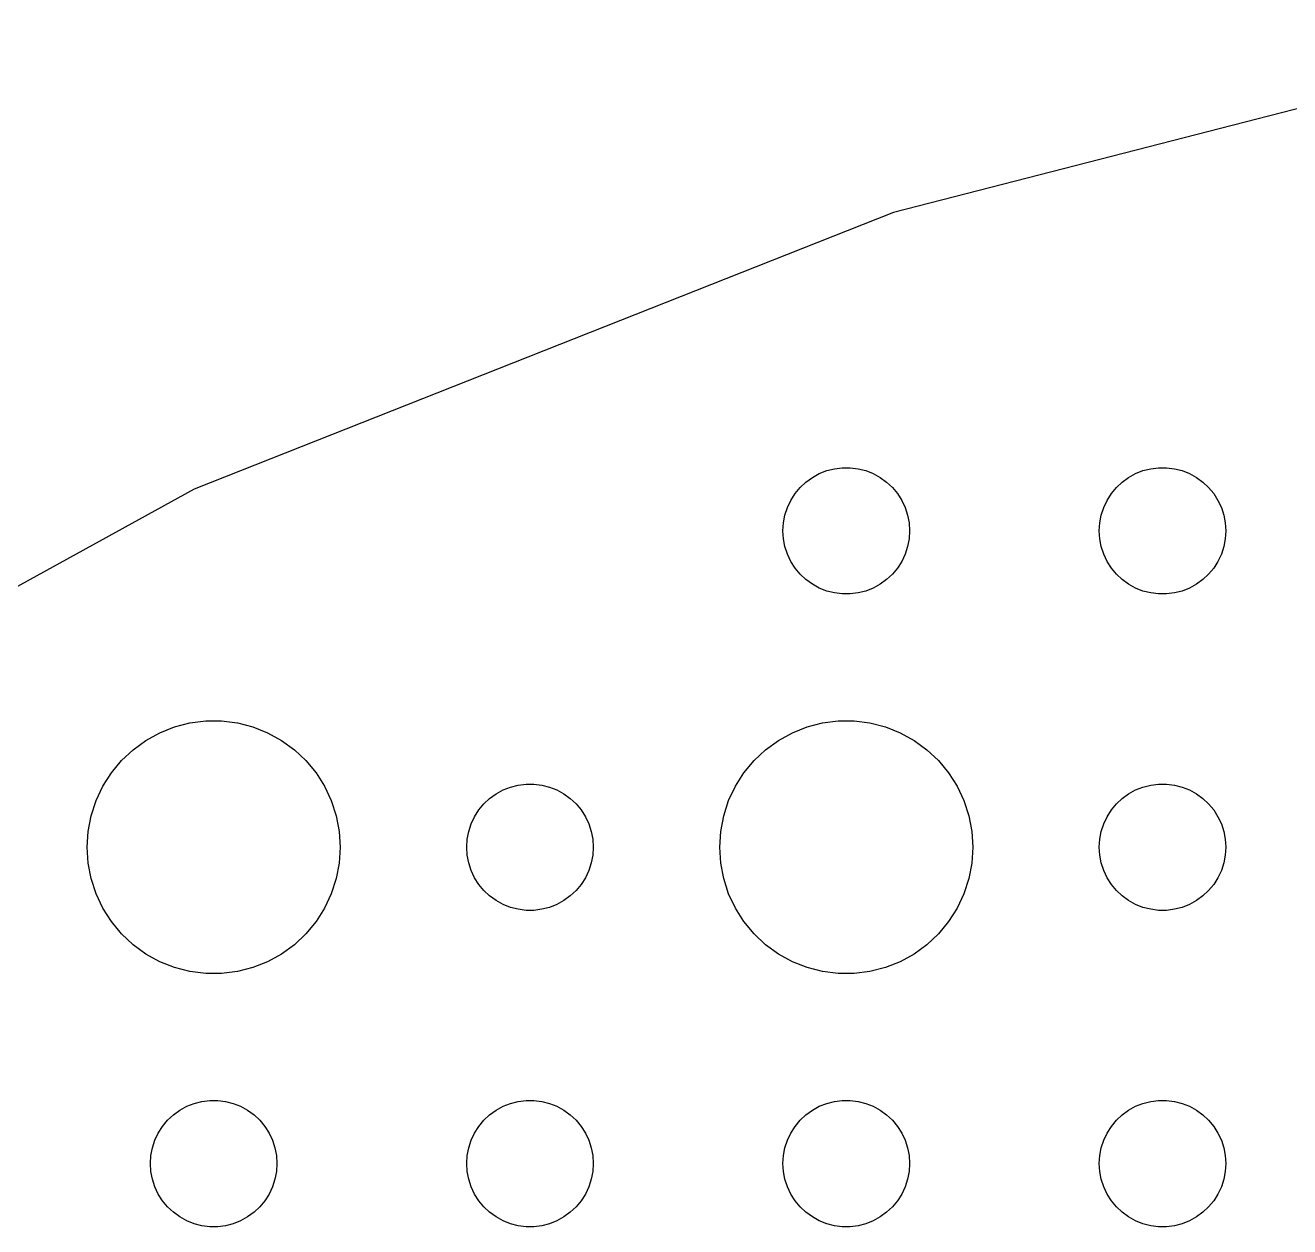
# Model space of a CAD drawing. Header units: metres. Extents: x -142 to 142, y -142 to 142.
# Drawn here: x -64.47 to -34.48, y 111 to 139.49 of the extents above; entities that cross this region are included whole.
import ezdxf

# ---------------------------------------------------------------- set-up
doc = ezdxf.new("R2010")
doc.units = ezdxf.units.M

msp = doc.modelspace()

# ---------------------------------------------------------------- linework, layer by layer
for p, q in [((-26.6081, 139.485), (-43.8804, 135.05)), ((-43.8804, 135.05), (-60.4606, 128.485)), ((-45.4635, 128.927), (-45.2811, 128.973)), ((-45.2811, 128.973), (-45.0942, 128.997)), ((-45.0942, 128.997), (-44.9058, 128.997)), ((-44.9058, 128.997), (-44.7189, 128.973)), ((-44.7189, 128.973), (-44.5365, 128.927)), ((-37.9635, 128.927), (-37.7811, 128.973)), ((-37.7811, 128.973), (-37.5942, 128.997)), ((-37.5942, 128.997), (-37.4058, 128.997)), ((-37.4058, 128.997), (-37.2189, 128.973)), ((-37.2189, 128.973), (-37.0365, 128.927)), ((-46.0934, 128.527), (-45.9561, 128.656)), ((-45.9561, 128.656), (-45.8037, 128.766)), ((-45.8037, 128.766), (-45.6387, 128.857)), ((-45.6387, 128.857), (-45.4635, 128.927)), ((-44.5365, 128.927), (-44.3613, 128.857)), ((-44.3613, 128.857), (-44.1963, 128.766)), ((-44.1963, 128.766), (-44.0439, 128.656)), ((-44.0439, 128.656), (-43.9065, 128.527)), ((-38.5934, 128.527), (-38.4561, 128.656)), ((-38.4561, 128.656), (-38.3037, 128.766)), ((-38.3037, 128.766), (-38.1387, 128.857)), ((-38.1387, 128.857), (-37.9635, 128.927)), ((-37.0365, 128.927), (-36.8613, 128.857)), ((-36.8613, 128.857), (-36.6963, 128.766)), ((-36.6963, 128.766), (-36.5439, 128.656)), ((-36.5439, 128.656), (-36.4065, 128.527)), ((-60.4606, 128.485), (-76.0874, 119.895)), ((-46.3145, 128.223), (-46.2135, 128.382)), ((-46.2135, 128.382), (-46.0934, 128.527)), ((-43.9065, 128.527), (-43.7865, 128.382)), ((-43.7865, 128.382), (-43.6855, 128.223)), ((-38.8145, 128.223), (-38.7135, 128.382)), ((-38.7135, 128.382), (-38.5934, 128.527)), ((-36.4065, 128.527), (-36.2865, 128.382)), ((-36.2865, 128.382), (-36.1855, 128.223)), ((-46.4529, 127.873), (-46.3947, 128.052)), ((-46.3947, 128.052), (-46.3145, 128.223)), ((-43.6855, 128.223), (-43.6053, 128.052)), ((-43.6053, 128.052), (-43.5471, 127.873)), ((-38.9529, 127.873), (-38.8947, 128.052)), ((-38.8947, 128.052), (-38.8145, 128.223)), ((-36.1855, 128.223), (-36.1053, 128.052)), ((-36.1053, 128.052), (-36.0471, 127.873)), ((-46.4882, 127.688), (-46.4529, 127.873)), ((-43.5471, 127.873), (-43.5118, 127.688)), ((-38.9882, 127.688), (-38.9529, 127.873)), ((-36.0471, 127.873), (-36.0118, 127.688)), ((-46.5, 127.5), (-46.4882, 127.688)), ((-46.4882, 127.312), (-46.5, 127.5)), ((-43.5118, 127.688), (-43.5, 127.5)), ((-43.5, 127.5), (-43.5118, 127.312)), ((-39, 127.5), (-38.9882, 127.688)), ((-38.9882, 127.312), (-39, 127.5)), ((-36.0118, 127.688), (-36, 127.5)), ((-36, 127.5), (-36.0118, 127.312)), ((-46.4529, 127.127), (-46.4882, 127.312)), ((-43.5118, 127.312), (-43.5471, 127.127)), ((-38.9529, 127.127), (-38.9882, 127.312)), ((-36.0118, 127.312), (-36.0471, 127.127)), ((-46.3947, 126.948), (-46.4529, 127.127)), ((-46.3145, 126.777), (-46.3947, 126.948)), ((-43.6053, 126.948), (-43.6855, 126.777)), ((-43.5471, 127.127), (-43.6053, 126.948)), ((-38.8947, 126.948), (-38.9529, 127.127)), ((-38.8145, 126.777), (-38.8947, 126.948)), ((-36.1053, 126.948), (-36.1855, 126.777)), ((-36.0471, 127.127), (-36.1053, 126.948)), ((-46.2135, 126.618), (-46.3145, 126.777)), ((-46.0934, 126.473), (-46.2135, 126.618)), ((-43.7865, 126.618), (-43.9065, 126.473)), ((-43.6855, 126.777), (-43.7865, 126.618)), ((-38.7135, 126.618), (-38.8145, 126.777)), ((-38.5934, 126.473), (-38.7135, 126.618)), ((-36.2865, 126.618), (-36.4065, 126.473)), ((-36.1855, 126.777), (-36.2865, 126.618)), ((-45.9561, 126.344), (-46.0934, 126.473)), ((-45.8037, 126.234), (-45.9561, 126.344)), ((-45.6387, 126.143), (-45.8037, 126.234)), ((-44.1963, 126.234), (-44.3613, 126.143)), ((-44.0439, 126.344), (-44.1963, 126.234)), ((-43.9065, 126.473), (-44.0439, 126.344)), ((-38.4561, 126.344), (-38.5934, 126.473)), ((-38.3037, 126.234), (-38.4561, 126.344)), ((-38.1387, 126.143), (-38.3037, 126.234)), ((-36.6963, 126.234), (-36.8613, 126.143)), ((-36.5439, 126.344), (-36.6963, 126.234)), ((-36.4065, 126.473), (-36.5439, 126.344)), ((-45.4635, 126.073), (-45.6387, 126.143)), ((-45.2811, 126.027), (-45.4635, 126.073)), ((-45.0942, 126.003), (-45.2811, 126.027)), ((-44.9058, 126.003), (-45.0942, 126.003)), ((-44.7189, 126.027), (-44.9058, 126.003)), ((-44.5365, 126.073), (-44.7189, 126.027)), ((-44.3613, 126.143), (-44.5365, 126.073)), ((-37.9635, 126.073), (-38.1387, 126.143)), ((-37.7811, 126.027), (-37.9635, 126.073)), ((-37.5942, 126.003), (-37.7811, 126.027)), ((-37.4058, 126.003), (-37.5942, 126.003)), ((-37.2189, 126.027), (-37.4058, 126.003)), ((-37.0365, 126.073), (-37.2189, 126.027)), ((-36.8613, 126.143), (-37.0365, 126.073)), ((-60.927, 122.853), (-60.5621, 122.947)), ((-60.5621, 122.947), (-60.1884, 122.994)), ((-60.1884, 122.994), (-59.8116, 122.994)), ((-59.8116, 122.994), (-59.4379, 122.947)), ((-59.4379, 122.947), (-59.0729, 122.853)), ((-45.927, 122.853), (-45.5621, 122.947)), ((-45.5621, 122.947), (-45.1884, 122.994)), ((-45.1884, 122.994), (-44.8116, 122.994)), ((-44.8116, 122.994), (-44.4379, 122.947)), ((-44.4379, 122.947), (-44.0729, 122.853)), ((-61.6075, 122.533), (-61.2773, 122.714)), ((-61.2773, 122.714), (-60.927, 122.853)), ((-59.0729, 122.853), (-58.7227, 122.714)), ((-58.7227, 122.714), (-58.3925, 122.533)), ((-46.6075, 122.533), (-46.2773, 122.714)), ((-46.2773, 122.714), (-45.927, 122.853)), ((-44.0729, 122.853), (-43.7227, 122.714)), ((-43.7227, 122.714), (-43.3925, 122.533)), ((-61.9123, 122.312), (-61.6075, 122.533)), ((-58.3925, 122.533), (-58.0877, 122.312)), ((-46.9123, 122.312), (-46.6075, 122.533)), ((-43.3925, 122.533), (-43.0877, 122.312)), ((-62.427, 121.763), (-62.1869, 122.054)), ((-62.1869, 122.054), (-61.9123, 122.312)), ((-58.0877, 122.312), (-57.8131, 122.054)), ((-57.8131, 122.054), (-57.5729, 121.763)), ((-47.427, 121.763), (-47.1869, 122.054)), ((-47.1869, 122.054), (-46.9123, 122.312)), ((-43.0877, 122.312), (-42.8131, 122.054)), ((-42.8131, 122.054), (-42.5729, 121.763)), ((-62.6289, 121.445), (-62.427, 121.763)), ((-57.5729, 121.763), (-57.3711, 121.445)), ((-47.6289, 121.445), (-47.427, 121.763)), ((-42.5729, 121.763), (-42.3711, 121.445)), ((-62.7893, 121.104), (-62.6289, 121.445)), ((-57.3711, 121.445), (-57.2107, 121.104)), ((-52.9635, 121.427), (-52.7811, 121.473)), ((-52.7811, 121.473), (-52.5942, 121.497)), ((-52.5942, 121.497), (-52.4058, 121.497)), ((-52.4058, 121.497), (-52.2189, 121.473)), ((-52.2189, 121.473), (-52.0365, 121.427)), ((-47.7893, 121.104), (-47.6289, 121.445)), ((-42.3711, 121.445), (-42.2107, 121.104)), ((-37.9635, 121.427), (-37.7811, 121.473)), ((-37.7811, 121.473), (-37.5942, 121.497)), ((-37.5942, 121.497), (-37.4058, 121.497)), ((-37.4058, 121.497), (-37.2189, 121.473)), ((-37.2189, 121.473), (-37.0365, 121.427)), ((-53.5934, 121.027), (-53.4561, 121.156)), ((-53.4561, 121.156), (-53.3037, 121.266)), ((-53.3037, 121.266), (-53.1387, 121.357)), ((-53.1387, 121.357), (-52.9635, 121.427)), ((-52.0365, 121.427), (-51.8613, 121.357)), ((-51.8613, 121.357), (-51.6963, 121.266)), ((-51.6963, 121.266), (-51.5439, 121.156)), ((-51.5439, 121.156), (-51.4065, 121.027)), ((-38.5934, 121.027), (-38.4561, 121.156)), ((-38.4561, 121.156), (-38.3037, 121.266)), ((-38.3037, 121.266), (-38.1387, 121.357)), ((-38.1387, 121.357), (-37.9635, 121.427)), ((-37.0365, 121.427), (-36.8613, 121.357)), ((-36.8613, 121.357), (-36.6963, 121.266)), ((-36.6963, 121.266), (-36.5439, 121.156)), ((-36.5439, 121.156), (-36.4065, 121.027)), ((-62.9057, 120.746), (-62.7893, 121.104)), ((-57.2107, 121.104), (-57.0942, 120.746)), ((-53.8145, 120.723), (-53.7135, 120.882)), ((-53.7135, 120.882), (-53.5934, 121.027)), ((-51.4065, 121.027), (-51.2865, 120.882)), ((-51.2865, 120.882), (-51.1855, 120.723)), ((-47.9057, 120.746), (-47.7893, 121.104)), ((-42.2107, 121.104), (-42.0942, 120.746)), ((-38.8145, 120.723), (-38.7135, 120.882)), ((-38.7135, 120.882), (-38.5934, 121.027)), ((-36.4065, 121.027), (-36.2865, 120.882)), ((-36.2865, 120.882), (-36.1855, 120.723)), ((-62.9763, 120.376), (-62.9057, 120.746)), ((-57.0942, 120.746), (-57.0237, 120.376)), ((-53.9529, 120.373), (-53.8947, 120.552)), ((-53.8947, 120.552), (-53.8145, 120.723)), ((-51.1855, 120.723), (-51.1053, 120.552)), ((-51.1053, 120.552), (-51.0471, 120.373)), ((-47.9763, 120.376), (-47.9057, 120.746)), ((-42.0942, 120.746), (-42.0237, 120.376)), ((-38.9529, 120.373), (-38.8947, 120.552)), ((-38.8947, 120.552), (-38.8145, 120.723)), ((-36.1855, 120.723), (-36.1053, 120.552)), ((-36.1053, 120.552), (-36.0471, 120.373)), ((-63, 120), (-62.9763, 120.376)), ((-57.0237, 120.376), (-57, 120)), ((-53.9882, 120.188), (-53.9529, 120.373)), ((-51.0471, 120.373), (-51.0118, 120.188)), ((-48, 120), (-47.9763, 120.376)), ((-42.0237, 120.376), (-42, 120)), ((-38.9882, 120.188), (-38.9529, 120.373)), ((-36.0471, 120.373), (-36.0118, 120.188)), ((-62.9763, 119.624), (-63, 120)), ((-57, 120), (-57.0237, 119.624)), ((-54, 120), (-53.9882, 120.188)), ((-53.9882, 119.812), (-54, 120)), ((-51.0118, 120.188), (-51, 120)), ((-51, 120), (-51.0118, 119.812)), ((-47.9763, 119.624), (-48, 120)), ((-42, 120), (-42.0237, 119.624)), ((-39, 120), (-38.9882, 120.188)), ((-38.9882, 119.812), (-39, 120)), ((-36.0118, 120.188), (-36, 120)), ((-36, 120), (-36.0118, 119.812)), ((-53.9529, 119.627), (-53.9882, 119.812)), ((-51.0118, 119.812), (-51.0471, 119.627)), ((-38.9529, 119.627), (-38.9882, 119.812)), ((-36.0118, 119.812), (-36.0471, 119.627)), ((-62.9057, 119.254), (-62.9763, 119.624)), ((-57.0237, 119.624), (-57.0942, 119.254)), ((-53.8947, 119.448), (-53.9529, 119.627)), ((-53.8145, 119.277), (-53.8947, 119.448)), ((-51.1053, 119.448), (-51.1855, 119.277)), ((-51.0471, 119.627), (-51.1053, 119.448)), ((-47.9057, 119.254), (-47.9763, 119.624)), ((-42.0237, 119.624), (-42.0942, 119.254)), ((-38.8947, 119.448), (-38.9529, 119.627)), ((-38.8145, 119.277), (-38.8947, 119.448)), ((-36.1053, 119.448), (-36.1855, 119.277)), ((-36.0471, 119.627), (-36.1053, 119.448)), ((-62.7893, 118.896), (-62.9057, 119.254)), ((-57.0942, 119.254), (-57.2107, 118.896)), ((-53.7135, 119.118), (-53.8145, 119.277)), ((-53.5934, 118.973), (-53.7135, 119.118)), ((-51.2865, 119.118), (-51.4065, 118.973)), ((-51.1855, 119.277), (-51.2865, 119.118)), ((-47.7893, 118.896), (-47.9057, 119.254)), ((-42.0942, 119.254), (-42.2107, 118.896)), ((-38.7135, 119.118), (-38.8145, 119.277)), ((-38.5934, 118.973), (-38.7135, 119.118)), ((-36.2865, 119.118), (-36.4065, 118.973)), ((-36.1855, 119.277), (-36.2865, 119.118)), ((-62.6289, 118.555), (-62.7893, 118.896)), ((-57.2107, 118.896), (-57.3711, 118.555)), ((-53.4561, 118.844), (-53.5934, 118.973)), ((-53.3037, 118.734), (-53.4561, 118.844)), ((-51.5439, 118.844), (-51.6963, 118.734)), ((-51.4065, 118.973), (-51.5439, 118.844)), ((-47.6289, 118.555), (-47.7893, 118.896)), ((-42.2107, 118.896), (-42.3711, 118.555)), ((-38.4561, 118.844), (-38.5934, 118.973)), ((-38.3037, 118.734), (-38.4561, 118.844)), ((-36.5439, 118.844), (-36.6963, 118.734)), ((-36.4065, 118.973), (-36.5439, 118.844)), ((-62.427, 118.237), (-62.6289, 118.555)), ((-57.3711, 118.555), (-57.5729, 118.237)), ((-53.1387, 118.643), (-53.3037, 118.734)), ((-52.9635, 118.573), (-53.1387, 118.643)), ((-52.7811, 118.527), (-52.9635, 118.573)), ((-52.5942, 118.503), (-52.7811, 118.527)), ((-52.4058, 118.503), (-52.5942, 118.503)), ((-52.2189, 118.527), (-52.4058, 118.503)), ((-52.0365, 118.573), (-52.2189, 118.527)), ((-51.8613, 118.643), (-52.0365, 118.573)), ((-51.6963, 118.734), (-51.8613, 118.643)), ((-47.427, 118.237), (-47.6289, 118.555)), ((-42.3711, 118.555), (-42.5729, 118.237)), ((-38.1387, 118.643), (-38.3037, 118.734)), ((-37.9635, 118.573), (-38.1387, 118.643)), ((-37.7811, 118.527), (-37.9635, 118.573)), ((-37.5942, 118.503), (-37.7811, 118.527)), ((-37.4058, 118.503), (-37.5942, 118.503)), ((-37.2189, 118.527), (-37.4058, 118.503)), ((-37.0365, 118.573), (-37.2189, 118.527)), ((-36.8613, 118.643), (-37.0365, 118.573)), ((-36.6963, 118.734), (-36.8613, 118.643)), ((-62.1869, 117.946), (-62.427, 118.237)), ((-57.5729, 118.237), (-57.8131, 117.946)), ((-47.1869, 117.946), (-47.427, 118.237)), ((-42.5729, 118.237), (-42.8131, 117.946)), ((-61.9123, 117.688), (-62.1869, 117.946)), ((-57.8131, 117.946), (-58.0877, 117.688)), ((-46.9123, 117.688), (-47.1869, 117.946)), ((-42.8131, 117.946), (-43.0877, 117.688)), ((-61.6075, 117.467), (-61.9123, 117.688)), ((-58.0877, 117.688), (-58.3925, 117.467)), ((-46.6075, 117.467), (-46.9123, 117.688)), ((-43.0877, 117.688), (-43.3925, 117.467)), ((-61.2773, 117.286), (-61.6075, 117.467)), ((-60.927, 117.147), (-61.2773, 117.286)), ((-58.7227, 117.286), (-59.0729, 117.147)), ((-58.3925, 117.467), (-58.7227, 117.286)), ((-46.2773, 117.286), (-46.6075, 117.467)), ((-45.927, 117.147), (-46.2773, 117.286)), ((-43.7227, 117.286), (-44.0729, 117.147)), ((-43.3925, 117.467), (-43.7227, 117.286)), ((-60.5621, 117.053), (-60.927, 117.147)), ((-60.1884, 117.006), (-60.5621, 117.053)), ((-59.8116, 117.006), (-60.1884, 117.006)), ((-59.4379, 117.053), (-59.8116, 117.006)), ((-59.0729, 117.147), (-59.4379, 117.053)), ((-45.5621, 117.053), (-45.927, 117.147)), ((-45.1884, 117.006), (-45.5621, 117.053)), ((-44.8116, 117.006), (-45.1884, 117.006)), ((-44.4379, 117.053), (-44.8116, 117.006)), ((-44.0729, 117.147), (-44.4379, 117.053)), ((-60.4635, 113.927), (-60.2811, 113.973)), ((-60.2811, 113.973), (-60.0942, 113.997)), ((-60.0942, 113.997), (-59.9058, 113.997)), ((-59.9058, 113.997), (-59.7189, 113.973)), ((-59.7189, 113.973), (-59.5365, 113.927)), ((-52.9635, 113.927), (-52.7811, 113.973)), ((-52.7811, 113.973), (-52.5942, 113.997)), ((-52.5942, 113.997), (-52.4058, 113.997)), ((-52.4058, 113.997), (-52.2189, 113.973)), ((-52.2189, 113.973), (-52.0365, 113.927)), ((-45.4635, 113.927), (-45.2811, 113.973)), ((-45.2811, 113.973), (-45.0942, 113.997)), ((-45.0942, 113.997), (-44.9058, 113.997)), ((-44.9058, 113.997), (-44.7189, 113.973)), ((-44.7189, 113.973), (-44.5365, 113.927)), ((-37.9635, 113.927), (-37.7811, 113.973)), ((-37.7811, 113.973), (-37.5942, 113.997)), ((-37.5942, 113.997), (-37.4058, 113.997)), ((-37.4058, 113.997), (-37.2189, 113.973)), ((-37.2189, 113.973), (-37.0365, 113.927)), ((-61.0934, 113.527), (-60.9561, 113.656)), ((-60.9561, 113.656), (-60.8037, 113.766)), ((-60.8037, 113.766), (-60.6387, 113.857)), ((-60.6387, 113.857), (-60.4635, 113.927)), ((-59.5365, 113.927), (-59.3613, 113.857)), ((-59.3613, 113.857), (-59.1963, 113.766)), ((-59.1963, 113.766), (-59.0439, 113.656)), ((-59.0439, 113.656), (-58.9065, 113.527)), ((-53.5934, 113.527), (-53.4561, 113.656)), ((-53.4561, 113.656), (-53.3037, 113.766)), ((-53.3037, 113.766), (-53.1387, 113.857)), ((-53.1387, 113.857), (-52.9635, 113.927)), ((-52.0365, 113.927), (-51.8613, 113.857)), ((-51.8613, 113.857), (-51.6963, 113.766)), ((-51.6963, 113.766), (-51.5439, 113.656)), ((-51.5439, 113.656), (-51.4065, 113.527)), ((-46.0934, 113.527), (-45.9561, 113.656)), ((-45.9561, 113.656), (-45.8037, 113.766)), ((-45.8037, 113.766), (-45.6387, 113.857)), ((-45.6387, 113.857), (-45.4635, 113.927)), ((-44.5365, 113.927), (-44.3613, 113.857)), ((-44.3613, 113.857), (-44.1963, 113.766)), ((-44.1963, 113.766), (-44.0439, 113.656)), ((-44.0439, 113.656), (-43.9065, 113.527)), ((-38.5934, 113.527), (-38.4561, 113.656)), ((-38.4561, 113.656), (-38.3037, 113.766)), ((-38.3037, 113.766), (-38.1387, 113.857)), ((-38.1387, 113.857), (-37.9635, 113.927)), ((-37.0365, 113.927), (-36.8613, 113.857)), ((-36.8613, 113.857), (-36.6963, 113.766)), ((-36.6963, 113.766), (-36.5439, 113.656)), ((-36.5439, 113.656), (-36.4065, 113.527)), ((-61.3145, 113.223), (-61.2135, 113.382)), ((-61.2135, 113.382), (-61.0934, 113.527)), ((-58.9065, 113.527), (-58.7865, 113.382)), ((-58.7865, 113.382), (-58.6855, 113.223)), ((-53.8145, 113.223), (-53.7135, 113.382)), ((-53.7135, 113.382), (-53.5934, 113.527)), ((-51.4065, 113.527), (-51.2865, 113.382)), ((-51.2865, 113.382), (-51.1855, 113.223)), ((-46.3145, 113.223), (-46.2135, 113.382)), ((-46.2135, 113.382), (-46.0934, 113.527)), ((-43.9065, 113.527), (-43.7865, 113.382)), ((-43.7865, 113.382), (-43.6855, 113.223)), ((-38.8145, 113.223), (-38.7135, 113.382)), ((-38.7135, 113.382), (-38.5934, 113.527)), ((-36.4065, 113.527), (-36.2865, 113.382)), ((-36.2865, 113.382), (-36.1855, 113.223)), ((-61.4529, 112.873), (-61.3947, 113.052)), ((-61.3947, 113.052), (-61.3145, 113.223)), ((-58.6855, 113.223), (-58.6053, 113.052)), ((-58.6053, 113.052), (-58.5471, 112.873)), ((-53.9529, 112.873), (-53.8947, 113.052)), ((-53.8947, 113.052), (-53.8145, 113.223)), ((-51.1855, 113.223), (-51.1053, 113.052)), ((-51.1053, 113.052), (-51.0471, 112.873)), ((-46.4529, 112.873), (-46.3947, 113.052)), ((-46.3947, 113.052), (-46.3145, 113.223)), ((-43.6855, 113.223), (-43.6053, 113.052)), ((-43.6053, 113.052), (-43.5471, 112.873)), ((-38.9529, 112.873), (-38.8947, 113.052)), ((-38.8947, 113.052), (-38.8145, 113.223)), ((-36.1855, 113.223), (-36.1053, 113.052)), ((-36.1053, 113.052), (-36.0471, 112.873)), ((-61.4882, 112.688), (-61.4529, 112.873)), ((-58.5471, 112.873), (-58.5118, 112.688)), ((-53.9882, 112.688), (-53.9529, 112.873)), ((-51.0471, 112.873), (-51.0118, 112.688)), ((-46.4882, 112.688), (-46.4529, 112.873)), ((-43.5471, 112.873), (-43.5118, 112.688)), ((-38.9882, 112.688), (-38.9529, 112.873)), ((-36.0471, 112.873), (-36.0118, 112.688)), ((-61.5, 112.5), (-61.4882, 112.688)), ((-61.4882, 112.312), (-61.5, 112.5)), ((-58.5118, 112.688), (-58.5, 112.5)), ((-58.5, 112.5), (-58.5118, 112.312)), ((-54, 112.5), (-53.9882, 112.688)), ((-53.9882, 112.312), (-54, 112.5)), ((-51.0118, 112.688), (-51, 112.5)), ((-51, 112.5), (-51.0118, 112.312)), ((-46.5, 112.5), (-46.4882, 112.688)), ((-46.4882, 112.312), (-46.5, 112.5)), ((-43.5118, 112.688), (-43.5, 112.5)), ((-43.5, 112.5), (-43.5118, 112.312)), ((-39, 112.5), (-38.9882, 112.688)), ((-38.9882, 112.312), (-39, 112.5)), ((-36.0118, 112.688), (-36, 112.5)), ((-36, 112.5), (-36.0118, 112.312)), ((-61.4529, 112.127), (-61.4882, 112.312)), ((-58.5118, 112.312), (-58.5471, 112.127)), ((-53.9529, 112.127), (-53.9882, 112.312)), ((-51.0118, 112.312), (-51.0471, 112.127)), ((-46.4529, 112.127), (-46.4882, 112.312)), ((-43.5118, 112.312), (-43.5471, 112.127)), ((-38.9529, 112.127), (-38.9882, 112.312)), ((-36.0118, 112.312), (-36.0471, 112.127)), ((-61.3947, 111.948), (-61.4529, 112.127)), ((-61.3145, 111.777), (-61.3947, 111.948)), ((-58.6053, 111.948), (-58.6855, 111.777)), ((-58.5471, 112.127), (-58.6053, 111.948)), ((-53.8947, 111.948), (-53.9529, 112.127)), ((-53.8145, 111.777), (-53.8947, 111.948)), ((-51.1053, 111.948), (-51.1855, 111.777)), ((-51.0471, 112.127), (-51.1053, 111.948)), ((-46.3947, 111.948), (-46.4529, 112.127)), ((-46.3145, 111.777), (-46.3947, 111.948)), ((-43.6053, 111.948), (-43.6855, 111.777)), ((-43.5471, 112.127), (-43.6053, 111.948)), ((-38.8947, 111.948), (-38.9529, 112.127)), ((-38.8145, 111.777), (-38.8947, 111.948)), ((-36.1053, 111.948), (-36.1855, 111.777)), ((-36.0471, 112.127), (-36.1053, 111.948)), ((-61.2135, 111.618), (-61.3145, 111.777)), ((-61.0934, 111.473), (-61.2135, 111.618)), ((-58.7865, 111.618), (-58.9065, 111.473)), ((-58.6855, 111.777), (-58.7865, 111.618)), ((-53.7135, 111.618), (-53.8145, 111.777)), ((-53.5934, 111.473), (-53.7135, 111.618)), ((-51.2865, 111.618), (-51.4065, 111.473)), ((-51.1855, 111.777), (-51.2865, 111.618)), ((-46.2135, 111.618), (-46.3145, 111.777)), ((-46.0934, 111.473), (-46.2135, 111.618)), ((-43.7865, 111.618), (-43.9065, 111.473)), ((-43.6855, 111.777), (-43.7865, 111.618)), ((-38.7135, 111.618), (-38.8145, 111.777)), ((-38.5934, 111.473), (-38.7135, 111.618)), ((-36.2865, 111.618), (-36.4065, 111.473)), ((-36.1855, 111.777), (-36.2865, 111.618)), ((-60.9561, 111.344), (-61.0934, 111.473)), ((-60.8037, 111.234), (-60.9561, 111.344)), ((-59.0439, 111.344), (-59.1963, 111.234)), ((-58.9065, 111.473), (-59.0439, 111.344)), ((-53.4561, 111.344), (-53.5934, 111.473)), ((-53.3037, 111.234), (-53.4561, 111.344)), ((-51.5439, 111.344), (-51.6963, 111.234)), ((-51.4065, 111.473), (-51.5439, 111.344)), ((-45.9561, 111.344), (-46.0934, 111.473)), ((-45.8037, 111.234), (-45.9561, 111.344)), ((-44.0439, 111.344), (-44.1963, 111.234)), ((-43.9065, 111.473), (-44.0439, 111.344)), ((-38.4561, 111.344), (-38.5934, 111.473)), ((-38.3037, 111.234), (-38.4561, 111.344)), ((-36.5439, 111.344), (-36.6963, 111.234)), ((-36.4065, 111.473), (-36.5439, 111.344)), ((-60.6387, 111.143), (-60.8037, 111.234)), ((-60.4635, 111.073), (-60.6387, 111.143)), ((-60.2811, 111.027), (-60.4635, 111.073)), ((-60.0942, 111.003), (-60.2811, 111.027)), ((-59.9058, 111.003), (-60.0942, 111.003)), ((-59.7189, 111.027), (-59.9058, 111.003)), ((-59.5365, 111.073), (-59.7189, 111.027)), ((-59.3613, 111.143), (-59.5365, 111.073)), ((-59.1963, 111.234), (-59.3613, 111.143)), ((-53.1387, 111.143), (-53.3037, 111.234)), ((-52.9635, 111.073), (-53.1387, 111.143)), ((-52.7811, 111.027), (-52.9635, 111.073)), ((-52.5942, 111.003), (-52.7811, 111.027)), ((-52.4058, 111.003), (-52.5942, 111.003)), ((-52.2189, 111.027), (-52.4058, 111.003)), ((-52.0365, 111.073), (-52.2189, 111.027)), ((-51.8613, 111.143), (-52.0365, 111.073)), ((-51.6963, 111.234), (-51.8613, 111.143)), ((-45.6387, 111.143), (-45.8037, 111.234)), ((-45.4635, 111.073), (-45.6387, 111.143)), ((-45.2811, 111.027), (-45.4635, 111.073)), ((-45.0942, 111.003), (-45.2811, 111.027)), ((-44.9058, 111.003), (-45.0942, 111.003)), ((-44.7189, 111.027), (-44.9058, 111.003)), ((-44.5365, 111.073), (-44.7189, 111.027)), ((-44.3613, 111.143), (-44.5365, 111.073)), ((-44.1963, 111.234), (-44.3613, 111.143)), ((-38.1387, 111.143), (-38.3037, 111.234)), ((-37.9635, 111.073), (-38.1387, 111.143)), ((-37.7811, 111.027), (-37.9635, 111.073)), ((-37.5942, 111.003), (-37.7811, 111.027)), ((-37.4058, 111.003), (-37.5942, 111.003)), ((-37.2189, 111.027), (-37.4058, 111.003)), ((-37.0365, 111.073), (-37.2189, 111.027)), ((-36.8613, 111.143), (-37.0365, 111.073)), ((-36.6963, 111.234), (-36.8613, 111.143))]:
    msp.add_line(p, q)

doc.saveas('drawing.dxf')
